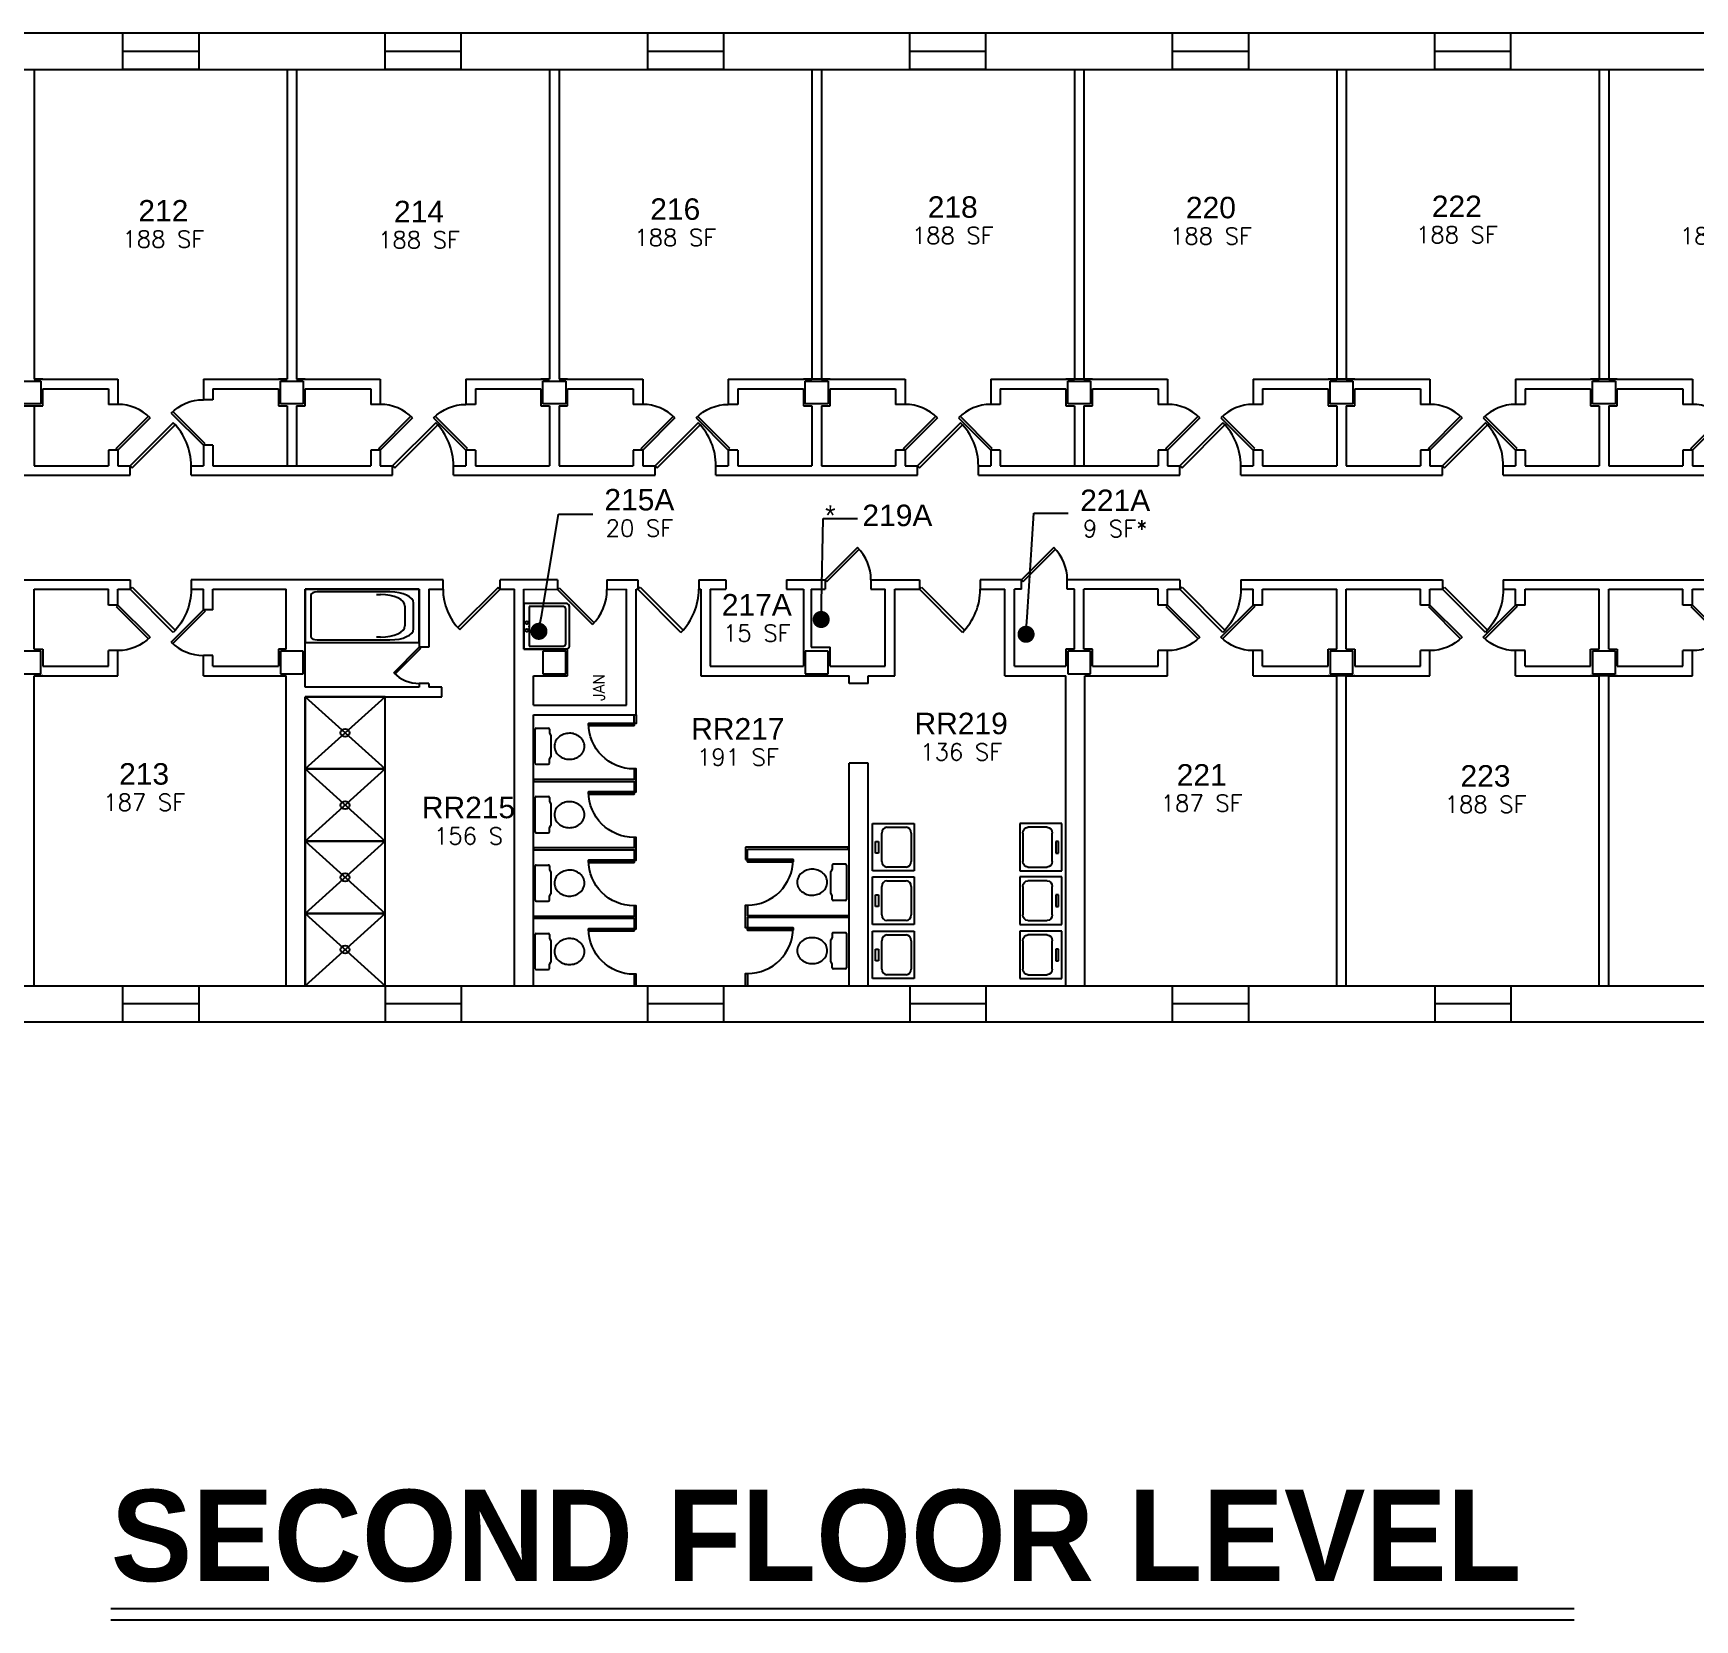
# Model space of a CAD drawing. Header units: inches. Extents: x -424 to 2944, y 0 to 2236.
# Drawn here: x 1578 to 2451, y 1343 to 2178 of the extents above; entities that cross this region are included whole.
import ezdxf
from ezdxf import colors
from ezdxf.entities.mleader import LeaderData, LeaderLine
from ezdxf.enums import TextEntityAlignment as Align
from ezdxf.math import Vec2, Vec3

# ---------------------------------------------------------------- set-up
doc = ezdxf.new("R2010")
doc.units = ezdxf.units.IN
doc.header["$MEASUREMENT"] = 0
doc.header["$PDSIZE"] = 16
doc.layers.get('0').update_dxf_attribs({"linetype": 'CONTINUOUS'})
for name, color, linetype in [('A-ANNO-LEVL', 4, 'CONTINUOUS'), ('A-ANNO-TEXT', 7, 'CONTINUOUS'), ('A-DOOR', 2, 'CONTINUOUS'), ('A-FLOR-TPTN', 3, 'CONTINUOUS'), ('A-GLAZ', 2, 'CONTINUOUS'), ('A-SPAC-ANOT', 4, 'CONTINUOUS'), ('A-SPAC-RMNO', 4, 'CONTINUOUS'), ('A-SPAC-RMTW', 4, 'CONTINUOUS'), ('A-WALL', 7, 'CONTINUOUS'), ('P-FIXT', 3, 'CONTINUOUS'), ('S-COLS', 5, 'CONTINUOUS')]:
    doc.layers.add(name, color=color, linetype=linetype)
doc.styles.add('FAI1', font='arial.ttf')
doc.styles.add('LEVELTXT', font='bold.shx', dxfattribs={"height": 0.25})
doc.styles.add('ROMANS', font='ROMANS.shx')
doc.styles.add('simplex', font='simplex.shx')

# ---------------------------------------------------------------- blocks, each defined once
blk = doc.blocks.new('AB141')
for p, q in [((1, 0.5), (0, 0.5)), ((0, 0.5), (0, -0.5)), ((0.743209, 0.45), (0.104929, 0.45)), ((1, -0.5), (1, 0.5)), ((0.05, 0.395071), (0.05, -0.395071)), ((0.624759, 0.4), (0.660817, 0.4)), ((0.874759, 0.186058), (0.874759, -0.186058)), ((0.95, -0.243209), (0.95, 0.243209)), ((0.660817, -0.4), (0.624759, -0.4)), ((0, -0.5), (1, -0.5)), ((0.104929, -0.45), (0.743209, -0.45))]:
    blk.add_line(p, q)
for centre, radius, start, end in [((0.104929, 0.395071), 0.054929, 90, 180), ((0.743209, 0.243209), 0.206791, 0, 90), ((0.660817, 0.186058), 0.213942, 0, 90), ((0.660817, -0.186058), 0.213942, 270, 0), ((0.743209, -0.243209), 0.206791, 270, 0), ((0.104929, -0.395071), 0.054929, 180, 270)]:
    blk.add_arc(centre, radius, start, end)
blk = doc.blocks.new('AH13A')
for p, q in [((1, 0.496), (0, 0.496)), ((0, 0.496), (0, -0.504)), ((0, -0.504), (1, 0.496)), ((1, -0.504), (0, 0.496)), ((1, -0.504), (1, 0.496)), ((0, -0.504), (1, -0.504))]:
    blk.add_line(p, q)
blk.add_circle((0.5, -0.004), 0.056)
blk = doc.blocks.new('AB13B')
for p, q in [((0.933333, 0.5), (0, 0.5)), ((0, 0.5), (0, -0.5)), ((0.866667, 0.433333), (0.116667, 0.433333)), ((0.116667, 0.433333), (0.116667, -0.433333)), ((0.916667, -0.383333), (0.916667, 0.383333)), ((1, -0.433333), (1, 0.433333)), ((0, -0.5), (0.933333, -0.5)), ((0.116667, -0.433333), (0.866667, -0.433333))]:
    blk.add_line(p, q)
for centre in [(0.066667, 0.083333), (0.283333, 0), (0.066667, -0.083333)]:
    blk.add_circle(centre, 0.033333)
for centre, radius, start, end in [((0.866667, 0.383333), 0.05, 0, 90), ((0.933333, 0.433333), 0.066667, 0, 90), ((0.866667, -0.383333), 0.05, 270, 0), ((0.933333, -0.433333), 0.066667, 270, 0)]:
    blk.add_arc(centre, radius, start, end)
blk.add_point((0.116667, 0))
blk = doc.blocks.new('AD131')
for p, q in [((0.03333, -0.475023), (0.03333, 0.475023)), ((0.05833, 0.500023), (0.298978, 0.500023)), ((0.323978, 0.475023), (0.323978, 0.362171)), ((0.323978, 0.362171), (0.354249, 0.298611)), ((0.354249, 0.298611), (0.354249, -0.298611)), ((0.323978, -0.362171), (0.354249, -0.298611)), ((0.05833, -0.500023), (0.298978, -0.500023)), ((0.323978, -0.475023), (0.323978, -0.362171))]:
    blk.add_line(p, q)
blk.add_lwpolyline([(1.033321, -0.002131, 0.084445), (1.00948, 0.138025, 0.091522), (0.944276, 0.252035, 0.103706), (0.835094, 0.337134, 0.134256), (0.729302, 0.357313, 0.114344), (0.615596, 0.330966, 0.103706), (0.514328, 0.252035, 0.091522), (0.449124, 0.138025, 0.084445), (0.425283, -0.002131, 0.084445), (0.449124, -0.142287, 0.091522), (0.514328, -0.256296, 0.103706), (0.615596, -0.335228, 0.114344), (0.729302, -0.361575, 0.114344), (0.843008, -0.335228, 0.103706), (0.944276, -0.256296, 0.091522), (1.00948, -0.142287, 0.084445)], format="xyb", close=True)
for centre, start, end in [((0.05833, 0.475023), 90, 180), ((0.298978, 0.475023), 0, 90), ((0.05833, -0.475023), 180, 270), ((0.298978, -0.475023), 270, 0)]:
    blk.add_arc(centre, 0.025, start, end)
blk = doc.blocks.new('AE141')
for p, q in [((0.499999, 0), (0.451388, 0)), ((0.451388, 0), (0.451388, -0.999997)), ((0.499999, -0.999997), (0.451388, -0.999997))]:
    blk.add_line(p, q)
blk.add_arc((0.499999, 0), 0.999997, 180, 270)
at = {"linetype": 'Continuous'}
for points in [[(0.451388, 0), (0.451388, -0.999997), (0.451388, -0.999997, 1), (0.451388, 0, 1)], [(0.499999, 0, 1), (0.499999, -0.999997, 1), (0.451388, -0.999997, 1), (0.451388, 0, 1)], [(0.499999, 0), (0.499999, 0, 1), (0.451388, 0, 1), (0.451388, 0)], [(0.499999, 0), (0.499999, -0.999997), (0.451388, -0.998815), (0.451388, 0)], [(0.499999, 0), (0.499999, -0.999997), (0.499999, -0.999997, 1), (0.499999, 0, 1)], [(0.499999, -0.999997), (0.499999, -0.999997, 1), (0.451388, -0.999997, 1), (0.451388, -0.998815)]]:
    blk.add_3dface(points, dxfattribs=at)
blk = doc.blocks.new('AC141')
for p, q in [((0, 0.5), (1, 0.5)), ((0, -0.5), (0, 0.5)), ((0.346581, 0.4183), (0.810283, 0.4183)), ((1, 0.5), (1, -0.5)), ((0.0753, 0.12255), (0.145017, 0.12255)), ((0.0753, -0.12255), (0.0753, 0.12255)), ((0.145017, 0.12255), (0.145017, -0.12255)), ((0.226581, -0.2983), (0.226581, 0.2983)), ((0.930283, 0.2983), (0.930283, -0.2983)), ((0.145017, -0.12255), (0.0753, -0.12255)), ((1, -0.5), (0, -0.5)), ((0.810283, -0.4183), (0.346581, -0.4183))]:
    blk.add_line(p, q)
for centre, start, end in [((0.346581, 0.2983), 90, 180), ((0.810283, 0.2983), 0, 90), ((0.346581, -0.2983), 180, 270), ((0.810283, -0.2983), 270, 0)]:
    blk.add_arc(centre, 0.12, start, end)
blk = doc.blocks.new('VS')
at = {"layer": 'A-ANNO-LEVL', "style": 'LEVELTXT'}
blk.add_attdef('VIEW', (0, 0.0748), '', height=0.25, dxfattribs=at)
blk = doc.blocks.new('AWI002')
blk.add_line((-0.5, -1), (0.5, -1))
blk = doc.blocks.new('ADO001')
for p, q in [((0.207106, 0.707105), (-0.499999, 0)), ((-0.465625, -0.034373), (0.240643, 0.671896)), ((-0.499999, 0), (-0.465625, -0.034373))]:
    blk.add_line(p, q)
blk.add_arc((-0.499999, 0), 0.999997, 0, 45)
blk = doc.blocks.new('ADO101')
for p, q in [((0.465624, -0.034373), (-0.240645, 0.671896)), ((-0.207108, 0.707105), (0.499997, 0)), ((0.499997, 0), (0.465624, -0.034373))]:
    blk.add_line(p, q)
blk.add_arc((0.499997, 0), 0.999997, 135, 180)
blk = doc.blocks.new('FMGRM1')
at = {"style": 'FAI1'}
for tag, p in [('DATA1', (0, -0.284)), ('DATA2', (0, -0.443)), ('DATA3', (0, -0.602)), ('DATA4', (0, -0.762)), ('DATA5', (0, -0.921))]:
    blk.add_attdef(tag, text='', height=0.117, dxfattribs=at).set_placement(p, align=Align.CENTER)
at = {"layer": 'A-SPAC-RMNO', "style": 'FAI1'}
blk.add_attdef('RMNUMB', text='', height=0.16, dxfattribs=at).set_placement((0, 0), align=Align.MIDDLE)
blk = doc.blocks.new('_Dot')
at = {"color": 0, "linetype": 'ByBlock', "lineweight": -2}
blk.add_line((-0.5, 0), (-1, 0), dxfattribs=at)
at = {"color": 0, "linetype": 'ByBlock', "const_width": 0.5}
blk.add_lwpolyline([(-0.25, 0, 1), (0.25, 0, 1)], format="xyb", close=True, dxfattribs=at)
blk = doc.blocks.new('SEECHART')
blk.add_text('*', height=0.15).set_placement((0, 0), align=Align.MIDDLE_CENTER)

msp = doc.modelspace()

# ---------------------------------------------------------------- linework, layer by layer
at = {"layer": 'A-ANNO-LEVL'}
for p, q in [((1618.5, 1349.28), (2388.05, 1349.28)), ((1618.5, 1343.28), (2388.05, 1343.28))]:
    msp.add_line(p, q, dxfattribs=at)
at = {"layer": 'A-FLOR-TPTN'}
for p, q in [((2006.29, 1749.69), (1952.29, 1749.69)), ((1952.29, 1749.69), (1952.29, 1743.19)), ((1953.29, 1743.19), (1953.29, 1748.69)), ((1953.29, 1748.69), (2006.29, 1748.69)), ((2006.29, 1748.69), (2006.29, 1749.69)), ((1952.29, 1743.19), (1953.29, 1743.19))]:
    msp.add_line(p, q, dxfattribs=at)
for points in [[(1894.69, 1819.29), (1894.69, 1814.78), (1893.69, 1814.78), (1893.69, 1819.29)], [(1840.69, 1784.28), (1893.69, 1784.28), (1893.69, 1778.78), (1894.69, 1778.78), (1894.69, 1790.78), (1893.69, 1790.78), (1893.69, 1785.28), (1840.69, 1785.28), (1840.69, 1784.28)], [(1840.69, 1748.28), (1893.69, 1748.28), (1893.69, 1742.78), (1894.69, 1742.78), (1894.69, 1754.78), (1893.69, 1754.78), (1893.69, 1749.28), (1840.69, 1749.28), (1840.69, 1748.28)], [(1840.69, 1712.28), (1893.69, 1712.28), (1893.69, 1706.78), (1894.69, 1706.78), (1894.69, 1718.78), (1893.69, 1718.78), (1893.69, 1713.28), (1840.69, 1713.28), (1840.69, 1712.28)], [(2006.29, 1712.69), (1953.29, 1712.69), (1953.29, 1707.19), (1952.29, 1707.19), (1952.29, 1719.19), (1953.29, 1719.19), (1953.29, 1713.69), (2006.29, 1713.69), (2006.29, 1712.69)], [(1894.69, 1676.78), (1894.69, 1682.78), (1893.69, 1682.78), (1893.69, 1676.78)], [(1952.29, 1677.19), (1952.29, 1683.19), (1953.29, 1683.19), (1953.29, 1677.19)]]:
    msp.add_lwpolyline(points, dxfattribs=at)
at = {"layer": 'A-GLAZ'}
for p, q in [((1664.69, 2177.79), (1624.69, 2177.79)), ((1802.69, 2177.79), (1762.69, 2177.79)), ((1940.69, 2177.79), (1900.69, 2177.79)), ((2078.69, 2177.79), (2038.69, 2177.79)), ((2216.69, 2177.79), (2176.69, 2177.79)), ((2354.69, 2177.79), (2314.69, 2177.79)), ((1664.69, 2158.79), (1624.69, 2158.79)), ((1802.69, 2158.79), (1762.69, 2158.79)), ((1940.69, 2158.79), (1900.69, 2158.79)), ((2078.69, 2158.79), (2038.69, 2158.79)), ((2216.69, 2158.79), (2176.69, 2158.79)), ((2354.69, 2158.79), (2314.69, 2158.79)), ((1624.69, 1676.79), (1664.69, 1676.79)), ((1762.69, 1676.79), (1802.69, 1676.79)), ((1900.69, 1676.79), (1940.69, 1676.79)), ((2038.69, 1676.79), (2078.69, 1676.79)), ((2176.69, 1676.79), (2216.69, 1676.79)), ((2314.69, 1676.79), (2354.69, 1676.79)), ((1624.69, 1657.79), (1664.69, 1657.79)), ((1762.69, 1657.79), (1802.69, 1657.79)), ((1900.69, 1657.79), (1940.69, 1657.79)), ((2038.69, 1657.79), (2078.69, 1657.79)), ((2176.69, 1657.79), (2216.69, 1657.79)), ((2314.69, 1657.79), (2354.69, 1657.79))]:
    msp.add_line(p, q, dxfattribs=at)
at = {"layer": 'A-WALL'}
for p, q in [((2835.69, 2177.79), (898.69, 2177.79)), ((1624.69, 2177.79), (1624.69, 2158.79)), ((1664.69, 2177.79), (1664.69, 2158.79)), ((1762.69, 2158.79), (1762.69, 2177.79)), ((1802.69, 2158.79), (1802.69, 2177.79)), ((1900.69, 2177.79), (1900.69, 2158.79)), ((1940.69, 2177.79), (1940.69, 2158.79)), ((2038.69, 2158.79), (2038.69, 2177.79)), ((2078.69, 2158.79), (2078.69, 2177.79)), ((2176.69, 2177.79), (2176.69, 2158.79)), ((2216.69, 2177.79), (2216.69, 2158.79)), ((2314.69, 2158.79), (2314.69, 2177.79)), ((2354.69, 2158.79), (2354.69, 2177.79)), ((915.69, 2158.79), (2816.51, 2158.79)), ((1578.19, 2158.79), (1578.19, 1995.79)), ((1711.19, 2158.79), (1711.19, 1995.79)), ((1716.19, 2158.79), (1716.19, 1995.79)), ((1849.19, 2158.79), (1849.19, 1995.79)), ((1854.19, 2158.79), (1854.19, 1995.79)), ((1987.19, 2158.79), (1987.19, 1995.79)), ((1992.19, 2158.79), (1992.19, 1995.79)), ((2125.19, 2158.79), (2125.19, 1995.79)), ((2130.19, 2158.79), (2130.19, 1995.79)), ((2263.19, 2158.79), (2263.19, 1995.79)), ((2268.19, 2158.79), (2268.19, 1995.79)), ((2401.19, 2158.79), (2401.19, 1995.79)), ((2406.19, 2158.79), (2406.19, 1995.79)), ((1582.69, 1995.79), (1578.19, 1995.79)), ((1578.19, 1995.79), (1622.19, 1995.79)), ((1622.19, 1995.79), (1622.19, 1982.54)), ((1667.19, 1995.79), (1711.19, 1995.79)), ((1667.19, 1995.79), (1667.19, 1985.04)), ((1711.19, 1995.79), (1706.69, 1995.79)), ((1720.69, 1995.79), (1716.19, 1995.79)), ((1716.19, 1995.79), (1760.19, 1995.79)), ((1760.19, 1995.79), (1760.19, 1982.54)), ((1805.19, 1995.79), (1849.19, 1995.79)), ((1805.19, 1995.79), (1805.19, 1982.54)), ((1849.19, 1995.79), (1844.69, 1995.79)), ((1858.69, 1995.79), (1854.19, 1995.79)), ((1854.19, 1995.79), (1898.19, 1995.79)), ((1898.19, 1995.79), (1898.19, 1982.54)), ((1943.19, 1995.79), (1987.19, 1995.79)), ((1943.19, 1995.79), (1943.19, 1982.54)), ((1996.69, 1995.79), (1982.69, 1995.79)), ((1992.19, 1995.79), (2036.19, 1995.79)), ((2036.19, 1995.79), (2036.19, 1982.54)), ((2081.19, 1995.79), (2125.19, 1995.79)), ((2081.19, 1995.79), (2081.19, 1982.54)), ((2134.69, 1995.79), (2120.69, 1995.79)), ((2130.19, 1995.79), (2174.19, 1995.79)), ((2174.19, 1995.79), (2174.19, 1982.54)), ((2219.19, 1995.79), (2263.19, 1995.79)), ((2219.19, 1995.79), (2219.19, 1982.54)), ((2272.69, 1995.79), (2258.69, 1995.79)), ((2268.19, 1995.79), (2312.19, 1995.79)), ((2312.19, 1995.79), (2312.19, 1982.54)), ((2357.19, 1995.79), (2401.19, 1995.79)), ((2357.19, 1995.79), (2357.19, 1982.54)), ((2410.69, 1995.79), (2396.69, 1995.79)), ((2406.19, 1995.79), (2450.19, 1995.79)), ((2450.19, 1995.79), (2450.19, 1982.54)), ((1582.69, 1981.79), (1582.69, 1990.79)), ((1582.69, 1990.79), (1617.19, 1990.79)), ((1617.19, 1990.79), (1617.19, 1982.54)), ((1672.19, 1985.04), (1667.19, 1985.04)), ((1672.19, 1990.79), (1706.69, 1990.79)), ((1672.19, 1990.79), (1672.19, 1985.04)), ((1706.69, 1990.79), (1706.69, 1981.79)), ((1720.69, 1981.79), (1720.69, 1990.79)), ((1720.69, 1990.79), (1755.19, 1990.79)), ((1755.19, 1990.79), (1755.19, 1982.54)), ((1810.19, 1990.79), (1844.69, 1990.79)), ((1810.19, 1990.79), (1810.19, 1982.54)), ((1844.69, 1990.79), (1844.69, 1981.79)), ((1858.69, 1981.79), (1858.69, 1990.79)), ((1858.69, 1990.79), (1893.19, 1990.79)), ((1893.19, 1990.79), (1893.19, 1982.54)), ((1948.19, 1990.79), (1982.69, 1990.79)), ((1948.19, 1990.79), (1948.19, 1982.54)), ((1982.69, 1990.79), (1982.69, 1981.79)), ((1996.69, 1981.79), (1996.69, 1990.79)), ((1996.69, 1990.79), (2031.19, 1990.79)), ((2031.19, 1990.79), (2031.19, 1982.54)), ((2086.19, 1990.79), (2120.69, 1990.79)), ((2086.19, 1990.79), (2086.19, 1982.54)), ((2120.69, 1990.79), (2120.69, 1981.79)), ((2134.69, 1981.79), (2134.69, 1990.79)), ((2134.69, 1990.79), (2169.19, 1990.79)), ((2169.19, 1990.79), (2169.19, 1982.54)), ((2224.19, 1990.79), (2258.69, 1990.79)), ((2224.19, 1990.79), (2224.19, 1982.54)), ((2258.69, 1990.79), (2258.69, 1981.79)), ((2272.69, 1981.79), (2272.69, 1990.79)), ((2272.69, 1990.79), (2307.19, 1990.79)), ((2307.19, 1990.79), (2307.19, 1982.54)), ((2362.19, 1990.79), (2396.69, 1990.79)), ((2362.19, 1990.79), (2362.19, 1982.54)), ((2396.69, 1990.79), (2396.69, 1981.79)), ((2410.69, 1981.79), (2410.69, 1990.79)), ((2410.69, 1990.79), (2445.19, 1990.79)), ((2445.19, 1990.79), (2445.19, 1982.54)), ((1568.69, 1981.79), (1582.69, 1981.79)), ((1578.19, 1981.79), (1578.19, 1950.29)), ((1622.19, 1982.54), (1617.19, 1982.54)), ((1706.69, 1981.79), (1711.19, 1981.79)), ((1711.19, 1981.79), (1711.19, 1950.29)), ((1716.19, 1981.79), (1716.19, 1950.29)), ((1716.19, 1981.79), (1720.69, 1981.79)), ((1760.19, 1982.54), (1755.19, 1982.54)), ((1810.19, 1982.54), (1805.19, 1982.54)), ((1844.69, 1981.79), (1849.19, 1981.79)), ((1849.19, 1981.79), (1849.19, 1950.29)), ((1854.19, 1981.79), (1854.19, 1950.29)), ((1854.19, 1981.79), (1858.69, 1981.79)), ((1898.19, 1982.54), (1893.19, 1982.54)), ((1948.19, 1982.54), (1943.19, 1982.54)), ((1982.69, 1981.79), (1987.19, 1981.79)), ((1987.19, 1981.79), (1987.19, 1950.29)), ((1992.19, 1981.79), (1992.19, 1950.29)), ((1992.19, 1981.79), (1996.69, 1981.79)), ((2036.19, 1982.54), (2031.19, 1982.54)), ((2086.19, 1982.54), (2081.19, 1982.54)), ((2120.69, 1981.79), (2125.19, 1981.79)), ((2125.19, 1981.79), (2125.19, 1950.29)), ((2130.19, 1981.79), (2130.19, 1950.29)), ((2130.19, 1981.79), (2134.69, 1981.79)), ((2174.19, 1982.54), (2169.19, 1982.54)), ((2224.19, 1982.54), (2219.19, 1982.54)), ((2258.69, 1981.79), (2263.19, 1981.79)), ((2263.19, 1981.79), (2263.19, 1950.29)), ((2268.19, 1981.79), (2268.19, 1950.29)), ((2268.19, 1981.79), (2272.69, 1981.79)), ((2312.19, 1982.54), (2307.19, 1982.54)), ((2362.19, 1982.54), (2357.19, 1982.54)), ((2396.69, 1981.79), (2401.19, 1981.79)), ((2401.19, 1981.79), (2401.19, 1950.29)), ((2406.19, 1981.79), (2406.19, 1950.29)), ((2406.19, 1981.79), (2410.69, 1981.79)), ((2450.19, 1982.54), (2445.19, 1982.54)), ((1617.19, 1958.54), (1617.19, 1950.29)), ((1622.19, 1958.54), (1617.19, 1958.54)), ((1622.19, 1958.54), (1622.19, 1950.29)), ((1667.19, 1961.04), (1667.19, 1950.29)), ((1672.19, 1961.04), (1667.19, 1961.04)), ((1672.19, 1961.04), (1672.19, 1950.29)), ((1755.19, 1958.54), (1755.19, 1950.29)), ((1760.19, 1958.54), (1755.19, 1958.54)), ((1760.19, 1958.54), (1760.19, 1950.29)), ((1805.19, 1958.54), (1805.19, 1950.29)), ((1810.19, 1958.54), (1805.19, 1958.54)), ((1810.19, 1958.54), (1810.19, 1950.29)), ((1893.19, 1958.54), (1893.19, 1950.29)), ((1898.19, 1958.54), (1893.19, 1958.54)), ((1898.19, 1958.54), (1898.19, 1950.29)), ((1943.19, 1958.54), (1943.19, 1950.29)), ((1948.19, 1958.54), (1943.19, 1958.54)), ((1948.19, 1958.54), (1948.19, 1950.29)), ((2031.19, 1958.54), (2031.19, 1950.29)), ((2036.19, 1958.54), (2031.19, 1958.54)), ((2036.19, 1958.54), (2036.19, 1950.29)), ((2081.19, 1958.54), (2081.19, 1950.29)), ((2086.19, 1958.54), (2081.19, 1958.54)), ((2086.19, 1958.54), (2086.19, 1950.29)), ((2169.19, 1958.54), (2169.19, 1950.29)), ((2174.19, 1958.54), (2169.19, 1958.54)), ((2174.19, 1958.54), (2174.19, 1950.29)), ((2219.19, 1958.54), (2219.19, 1950.29)), ((2224.19, 1958.54), (2219.19, 1958.54)), ((2224.19, 1958.54), (2224.19, 1950.29)), ((2307.19, 1958.54), (2307.19, 1950.29)), ((2312.19, 1958.54), (2307.19, 1958.54)), ((2312.19, 1958.54), (2312.19, 1950.29)), ((2357.19, 1958.54), (2357.19, 1950.29)), ((2362.19, 1958.54), (2357.19, 1958.54)), ((2362.19, 1958.54), (2362.19, 1950.29)), ((2445.19, 1958.54), (2445.19, 1950.29)), ((2450.19, 1958.54), (2445.19, 1958.54)), ((2450.19, 1958.54), (2450.19, 1950.29)), ((1578.19, 1950.29), (1617.19, 1950.29)), ((1622.19, 1950.29), (1628.69, 1950.29)), ((1628.69, 1945.29), (1628.69, 1950.29)), ((1660.69, 1950.29), (1667.19, 1950.29)), ((1660.69, 1945.29), (1660.69, 1950.29)), ((1672.19, 1950.29), (1755.19, 1950.29)), ((1760.19, 1950.29), (1766.69, 1950.29)), ((1766.69, 1945.29), (1766.69, 1950.29)), ((1798.69, 1950.29), (1805.19, 1950.29)), ((1798.69, 1945.29), (1798.69, 1950.29)), ((1810.19, 1950.29), (1849.19, 1950.29)), ((1854.19, 1950.29), (1893.19, 1950.29)), ((1898.19, 1950.29), (1904.69, 1950.29)), ((1904.69, 1945.29), (1904.69, 1950.29)), ((1936.69, 1950.29), (1943.19, 1950.29)), ((1936.69, 1945.29), (1936.69, 1950.29)), ((1948.19, 1950.29), (1987.19, 1950.29)), ((1992.19, 1950.29), (2031.19, 1950.29)), ((2036.19, 1950.29), (2042.69, 1950.29)), ((2042.69, 1945.29), (2042.69, 1950.29)), ((2074.69, 1950.29), (2081.19, 1950.29)), ((2074.69, 1945.29), (2074.69, 1950.29)), ((2086.19, 1950.29), (2169.19, 1950.29)), ((2174.19, 1950.29), (2180.69, 1950.29)), ((2180.69, 1945.29), (2180.69, 1950.29)), ((2212.69, 1950.29), (2219.19, 1950.29)), ((2212.69, 1945.29), (2212.69, 1950.29)), ((2224.19, 1950.29), (2263.19, 1950.29)), ((2268.19, 1950.29), (2307.19, 1950.29)), ((2312.19, 1950.29), (2318.69, 1950.29)), ((2318.69, 1945.29), (2318.69, 1950.29)), ((2350.69, 1950.29), (2357.19, 1950.29)), ((2350.69, 1945.29), (2350.69, 1950.29)), ((2362.19, 1950.29), (2401.19, 1950.29)), ((2406.19, 1950.29), (2445.19, 1950.29)), ((2450.19, 1950.29), (2456.69, 1950.29)), ((1522.69, 1945.29), (1628.69, 1945.29)), ((1660.69, 1945.29), (1766.69, 1945.29)), ((1798.69, 1945.29), (1904.69, 1945.29)), ((1936.69, 1945.29), (2042.69, 1945.29)), ((2074.69, 1945.29), (2180.69, 1945.29)), ((2212.69, 1945.29), (2318.69, 1945.29)), ((2350.69, 1945.29), (2456.69, 1945.29)), ((1522.69, 1890.29), (1628.69, 1890.29)), ((1628.69, 1890.29), (1628.69, 1885.29)), ((1660.69, 1890.29), (1660.69, 1885.29)), ((1793.19, 1890.29), (1660.69, 1890.29)), ((1793.19, 1885.29), (1793.19, 1890.29)), ((1853.4, 1890.21), (1823.19, 1890.29)), ((1823.19, 1885.29), (1823.19, 1890.29)), ((1853.4, 1890.21), (1853.4, 1885.21)), ((1879.4, 1890.21), (1895.69, 1890.29)), ((1879.4, 1890.21), (1879.4, 1885.21)), ((1895.69, 1890.29), (1895.69, 1885.29)), ((1927.69, 1890.29), (1941.84, 1890.29)), ((1927.69, 1890.29), (1927.69, 1885.29)), ((1941.84, 1890.29), (1941.84, 1885.29)), ((1973.84, 1890.29), (1994.19, 1890.29)), ((1973.84, 1890.29), (1973.84, 1885.29)), ((1994.19, 1890.29), (1994.19, 1885.29)), ((2018.19, 1890.29), (2018.19, 1885.29)), ((2018.19, 1890.29), (2043.69, 1890.29)), ((2043.69, 1890.29), (2043.69, 1885.29)), ((2075.69, 1890.29), (2075.69, 1885.29)), ((2097.44, 1890.29), (2075.69, 1890.29)), ((2097.44, 1885.29), (2097.44, 1890.29)), ((2180.69, 1890.29), (2121.44, 1890.29)), ((2121.44, 1885.29), (2121.44, 1890.29)), ((2180.69, 1890.29), (2180.69, 1885.29)), ((2212.69, 1890.29), (2212.69, 1885.29)), ((2212.69, 1890.29), (2318.69, 1890.29)), ((2318.69, 1890.29), (2318.69, 1885.29)), ((2350.69, 1890.29), (2350.69, 1885.29)), ((2350.69, 1890.29), (2456.69, 1890.29)), ((1578.19, 1885.29), (1617.19, 1885.29)), ((1578.19, 1853.79), (1578.19, 1885.29)), ((1617.19, 1877.04), (1617.19, 1885.29)), ((1622.19, 1877.04), (1622.19, 1885.29)), ((1622.19, 1885.29), (1628.69, 1885.29)), ((1660.69, 1885.29), (1667.19, 1885.29)), ((1667.19, 1874.54), (1667.19, 1885.29)), ((1672.19, 1874.54), (1672.19, 1885.29)), ((1672.19, 1885.29), (1710.69, 1885.29)), ((1710.69, 1853.79), (1710.69, 1885.29)), ((1720.69, 1885.29), (1780.69, 1885.29)), ((1720.69, 1833.79), (1720.69, 1885.29)), ((1780.69, 1885.29), (1780.69, 1854.79)), ((1785.69, 1885.29), (1785.69, 1854.79)), ((1785.69, 1885.29), (1793.19, 1885.29)), ((1823.19, 1885.29), (1830.69, 1885.29)), ((1830.69, 1676.79), (1830.69, 1885.29)), ((1835.69, 1853.79), (1835.69, 1885.29)), ((1835.69, 1885.29), (1853.4, 1885.21)), ((1879.4, 1885.21), (1889.69, 1885.29)), ((1889.69, 1824.29), (1889.69, 1885.29)), ((1894.69, 1819.29), (1894.69, 1885.29)), ((1894.69, 1885.29), (1895.69, 1885.29)), ((1927.69, 1885.29), (1928.69, 1885.29)), ((1928.69, 1885.29), (1928.69, 1839.79)), ((1933.69, 1885.29), (1933.69, 1844.79)), ((1933.69, 1885.29), (1941.84, 1885.29)), ((1973.84, 1885.29), (1982.69, 1885.29)), ((1982.69, 1885.29), (1982.69, 1844.79)), ((1986.69, 1885.29), (1986.69, 1854.79)), ((1986.69, 1885.29), (1994.19, 1885.29)), ((2018.19, 1885.29), (2025.69, 1885.29)), ((2025.69, 1844.79), (2025.69, 1885.29)), ((2030.69, 1839.79), (2030.69, 1885.29)), ((2030.69, 1885.29), (2043.69, 1885.29)), ((2075.69, 1885.29), (2088.69, 1885.29)), ((2088.69, 1839.79), (2088.69, 1885.29)), ((2093.69, 1844.79), (2093.69, 1885.29)), ((2097.44, 1885.29), (2093.69, 1885.29)), ((2125.19, 1885.29), (2121.44, 1885.29)), ((2125.19, 1853.79), (2125.19, 1885.29)), ((2130.19, 1853.79), (2130.19, 1885.29)), ((2169.19, 1885.29), (2130.19, 1885.29)), ((2169.19, 1877.04), (2169.19, 1885.29)), ((2174.19, 1877.04), (2174.19, 1885.29)), ((2174.19, 1885.29), (2180.69, 1885.29)), ((2212.69, 1885.29), (2219.19, 1885.29)), ((2219.19, 1877.04), (2219.19, 1885.29)), ((2224.19, 1877.04), (2224.19, 1885.29)), ((2224.19, 1885.29), (2263.19, 1885.29)), ((2263.19, 1853.79), (2263.19, 1885.29)), ((2268.19, 1885.29), (2307.19, 1885.29)), ((2268.19, 1853.79), (2268.19, 1885.29)), ((2307.19, 1877.04), (2307.19, 1885.29)), ((2312.19, 1877.04), (2312.19, 1885.29)), ((2312.19, 1885.29), (2318.69, 1885.29)), ((2350.69, 1885.29), (2357.19, 1885.29)), ((2357.19, 1877.04), (2357.19, 1885.29)), ((2362.19, 1877.04), (2362.19, 1885.29)), ((2362.19, 1885.29), (2401.19, 1885.29)), ((2401.19, 1853.79), (2401.19, 1885.29)), ((2406.19, 1885.29), (2445.19, 1885.29)), ((2406.19, 1853.79), (2406.19, 1885.29)), ((2445.19, 1877.04), (2445.19, 1885.29)), ((2450.19, 1877.04), (2450.19, 1885.29)), ((2450.19, 1885.29), (2456.69, 1885.29)), ((1622.19, 1877.04), (1617.19, 1877.04)), ((1672.19, 1874.54), (1667.19, 1874.54)), ((2174.19, 1877.04), (2169.19, 1877.04)), ((2224.19, 1877.04), (2219.19, 1877.04)), ((2312.19, 1877.04), (2307.19, 1877.04)), ((2362.19, 1877.04), (2357.19, 1877.04)), ((2450.19, 1877.04), (2445.19, 1877.04)), ((1578.19, 1853.79), (1582.69, 1853.79)), ((1582.69, 1853.79), (1582.69, 1844.79)), ((1622.19, 1853.04), (1617.19, 1853.04)), ((1617.19, 1844.79), (1617.19, 1853.04)), ((1622.19, 1839.79), (1622.19, 1853.04)), ((1706.69, 1853.79), (1706.69, 1844.79)), ((1710.69, 1853.79), (1706.69, 1853.79)), ((1785.69, 1854.79), (1780.69, 1854.79)), ((1858.69, 1853.79), (1835.69, 1853.79)), ((1858.69, 1839.79), (1858.69, 1853.79)), ((1986.69, 1854.79), (1996.69, 1854.79)), ((1996.69, 1844.79), (1996.69, 1854.79)), ((2120.69, 1853.79), (2120.69, 1844.79)), ((2125.19, 1853.79), (2120.69, 1853.79)), ((2134.69, 1853.79), (2130.19, 1853.79)), ((2134.69, 1844.79), (2134.69, 1853.79)), ((2174.19, 1853.04), (2169.19, 1853.04)), ((2169.19, 1844.79), (2169.19, 1853.04)), ((2174.19, 1839.79), (2174.19, 1853.04)), ((2224.19, 1853.04), (2219.19, 1853.04)), ((2219.19, 1839.79), (2219.19, 1853.04)), ((2224.19, 1844.79), (2224.19, 1853.04)), ((2258.69, 1853.79), (2263.19, 1853.79)), ((2258.69, 1844.79), (2258.69, 1853.79)), ((2268.19, 1853.79), (2272.69, 1853.79)), ((2272.69, 1853.79), (2272.69, 1844.79)), ((2312.19, 1853.04), (2307.19, 1853.04)), ((2307.19, 1844.79), (2307.19, 1853.04)), ((2312.19, 1839.79), (2312.19, 1853.04)), ((2362.19, 1853.04), (2357.19, 1853.04)), ((2357.19, 1839.79), (2357.19, 1853.04)), ((2362.19, 1844.79), (2362.19, 1853.04)), ((2396.69, 1853.79), (2401.19, 1853.79)), ((2396.69, 1844.79), (2396.69, 1853.79)), ((2406.19, 1853.79), (2410.69, 1853.79)), ((2410.69, 1853.79), (2410.69, 1844.79)), ((2450.19, 1853.04), (2445.19, 1853.04)), ((2445.19, 1844.79), (2445.19, 1853.04)), ((2450.19, 1839.79), (2450.19, 1853.04)), ((1582.69, 1844.79), (1617.19, 1844.79)), ((1672.19, 1850.54), (1667.19, 1850.54)), ((1667.19, 1839.79), (1667.19, 1850.54)), ((1672.19, 1844.79), (1672.19, 1850.54)), ((1672.19, 1844.79), (1706.69, 1844.79)), ((1933.69, 1844.79), (1982.69, 1844.79)), ((1996.69, 1844.79), (2025.69, 1844.79)), ((2093.69, 1844.79), (2120.69, 1844.79)), ((2134.69, 1844.79), (2169.19, 1844.79)), ((2224.19, 1844.79), (2258.69, 1844.79)), ((2272.69, 1844.79), (2307.19, 1844.79)), ((2362.19, 1844.79), (2396.69, 1844.79)), ((2410.69, 1844.79), (2445.19, 1844.79)), ((1578.19, 1839.79), (1622.19, 1839.79)), ((1582.69, 1839.79), (1578.19, 1839.79)), ((1578.19, 1676.79), (1578.19, 1839.79)), ((1667.19, 1839.79), (1710.69, 1839.79)), ((1706.69, 1839.79), (1710.69, 1839.79)), ((1710.69, 1676.79), (1710.69, 1839.79)), ((1780.69, 1835.79), (1780.69, 1833.79)), ((1785.69, 1835.79), (1780.69, 1835.79)), ((1785.69, 1835.79), (1785.69, 1833.79)), ((1840.69, 1839.79), (1858.69, 1839.79)), ((1840.69, 1824.29), (1840.69, 1839.79)), ((1928.69, 1839.79), (2006.69, 1839.79)), ((2006.69, 1835.79), (2006.69, 1839.79)), ((2016.69, 1835.79), (2006.69, 1835.79)), ((2016.69, 1839.79), (2030.69, 1839.79)), ((2016.69, 1835.79), (2016.69, 1839.79)), ((2088.69, 1839.79), (2120.69, 1839.79)), ((2120.69, 1676.79), (2120.69, 1839.79)), ((2130.69, 1839.79), (2134.69, 1839.79)), ((2130.69, 1676.79), (2130.69, 1839.79)), ((2130.69, 1839.79), (2174.19, 1839.79)), ((2219.19, 1839.79), (2263.19, 1839.79)), ((2272.69, 1839.79), (2258.69, 1839.79)), ((2263.19, 1676.79), (2263.19, 1839.79)), ((2268.19, 1839.79), (2312.19, 1839.79)), ((2268.19, 1676.79), (2268.19, 1839.79)), ((2357.19, 1839.79), (2401.19, 1839.79)), ((2410.69, 1839.79), (2396.69, 1839.79)), ((2401.19, 1676.79), (2401.19, 1839.79)), ((2406.19, 1839.79), (2450.19, 1839.79)), ((2406.19, 1676.79), (2406.19, 1839.79)), ((1780.69, 1833.79), (1720.69, 1833.79)), ((1720.69, 1676.79), (1720.69, 1828.79)), ((1720.69, 1828.79), (1792.55, 1828.79)), ((1792.55, 1833.79), (1785.69, 1833.79)), ((1792.55, 1828.79), (1792.55, 1833.79)), ((1840.69, 1824.29), (1889.69, 1824.29)), ((1840.69, 1676.79), (1840.69, 1819.29)), ((1840.69, 1819.29), (1894.69, 1819.29)), ((2006.69, 1676.79), (2006.69, 1793.79)), ((2016.69, 1793.79), (2006.69, 1793.79)), ((2016.69, 1676.79), (2016.69, 1793.79)), ((1025.69, 1676.79), (2816.69, 1676.79)), ((1624.69, 1676.79), (1624.69, 1657.79)), ((1664.69, 1676.79), (1664.69, 1657.79)), ((1762.69, 1676.79), (1762.69, 1657.79)), ((1802.69, 1676.79), (1802.69, 1657.79)), ((1900.69, 1676.79), (1900.69, 1657.79)), ((1940.69, 1676.79), (1940.69, 1657.79)), ((2038.69, 1676.79), (2038.69, 1657.79)), ((2078.69, 1676.79), (2078.69, 1657.79)), ((2176.69, 1676.79), (2176.69, 1657.79)), ((2216.69, 1676.79), (2216.69, 1657.79)), ((2314.69, 1676.79), (2314.69, 1657.79)), ((2354.69, 1676.79), (2354.69, 1657.79)), ((1006.69, 1657.79), (2835.69, 1657.79))]:
    msp.add_line(p, q, dxfattribs=at)
at = {"layer": 'S-COLS'}
for p, q in [((1569.69, 1994.79), (1581.69, 1994.79)), ((1581.69, 1994.79), (1581.69, 1982.79)), ((1707.69, 1982.79), (1707.69, 1994.79)), ((1707.69, 1994.79), (1719.69, 1994.79)), ((1719.69, 1994.79), (1719.69, 1982.79)), ((1845.69, 1982.79), (1845.69, 1994.79)), ((1845.69, 1994.79), (1857.69, 1994.79)), ((1857.69, 1994.79), (1857.69, 1982.79)), ((1983.69, 1982.79), (1983.69, 1994.79)), ((1983.69, 1994.79), (1995.69, 1994.79)), ((1995.69, 1994.79), (1995.69, 1982.79)), ((2121.69, 1982.79), (2121.69, 1994.79)), ((2121.69, 1994.79), (2133.69, 1994.79)), ((2133.69, 1994.79), (2133.69, 1982.79)), ((2259.69, 1982.79), (2259.69, 1994.79)), ((2259.69, 1994.79), (2271.69, 1994.79)), ((2271.69, 1994.79), (2271.69, 1982.79)), ((2397.69, 1982.79), (2397.69, 1994.79)), ((2397.69, 1994.79), (2409.69, 1994.79)), ((2409.69, 1994.79), (2409.69, 1982.79)), ((1581.69, 1982.79), (1569.69, 1982.79)), ((1719.69, 1982.79), (1707.69, 1982.79)), ((1857.69, 1982.79), (1845.69, 1982.79)), ((1995.69, 1982.79), (1983.69, 1982.79)), ((2133.69, 1982.79), (2121.69, 1982.79)), ((2271.69, 1982.79), (2259.69, 1982.79)), ((2409.69, 1982.79), (2397.69, 1982.79)), ((1581.69, 1852.79), (1569.69, 1852.79)), ((1581.69, 1840.79), (1581.69, 1852.79)), ((1707.69, 1852.79), (1707.69, 1840.79)), ((1719.69, 1852.79), (1707.69, 1852.79)), ((1719.69, 1840.79), (1719.69, 1852.79)), ((1845.69, 1852.79), (1845.69, 1840.79)), ((1857.69, 1852.79), (1845.69, 1852.79)), ((1857.69, 1840.79), (1857.69, 1852.79)), ((1983.69, 1852.79), (1983.69, 1840.79)), ((1995.69, 1852.79), (1983.69, 1852.79)), ((1995.69, 1840.79), (1995.69, 1852.79)), ((2121.69, 1852.79), (2121.69, 1840.79)), ((2133.69, 1852.79), (2121.69, 1852.79)), ((2133.69, 1840.79), (2133.69, 1852.79)), ((2259.69, 1852.79), (2259.69, 1840.79)), ((2271.69, 1852.79), (2259.69, 1852.79)), ((2271.69, 1840.79), (2271.69, 1852.79)), ((2397.69, 1852.79), (2397.69, 1840.79)), ((2409.69, 1852.79), (2397.69, 1852.79)), ((2409.69, 1840.79), (2409.69, 1852.79)), ((1569.69, 1840.79), (1581.69, 1840.79)), ((1707.69, 1840.79), (1719.69, 1840.79)), ((1845.69, 1840.79), (1857.69, 1840.79)), ((1983.69, 1840.79), (1995.69, 1840.79)), ((2121.69, 1840.79), (2133.69, 1840.79)), ((2259.69, 1840.79), (2271.69, 1840.79)), ((2397.69, 1840.79), (2409.69, 1840.79))]:
    msp.add_line(p, q, dxfattribs=at)

# ---------------------------------------------------------------- block references
at = {"layer": 'A-ANNO-LEVL'}
ref = msp.add_blockref('VS', (1618.5, 1349.28), dxfattribs=dict(at, xscale=192, yscale=192, zscale=192))
ref.add_attrib('VIEW', 'SECOND FLOOR LEVEL', (1618.5, 1363.64), dxfattribs={"height": 48, "style": 'LEVELTXT'})
at = {"layer": 'A-DOOR', "zscale": 80}
for name, p, xscale, yscale, rotation in [('ADO101', (1667.19, 1973.04), -24, 24, 89.99999999999999), ('ADO101', (1622.19, 1970.54), 24, 24, 270), ('ADO101', (1760.19, 1970.54), 24, 24, 270), ('ADO101', (1805.19, 1970.54), -24, 24, 89.99999999999999), ('ADO101', (1898.19, 1970.54), 24, 24, 270), ('ADO101', (1943.19, 1970.54), -24, 24, 89.99999999999999), ('ADO101', (2036.19, 1970.54), 24, 24, 270), ('ADO001', (2081.19, 1970.54), 24, 24, 89.99999999999999), ('ADO101', (2174.19, 1970.54), 24, 24, 270), ('ADO001', (2219.19, 1970.54), 24, 24, 89.99999999999999), ('ADO101', (2312.19, 1970.54), 24, 24, 270), ('ADO001', (2357.19, 1970.54), 24, 24, 89.99999999999999), ('ADO101', (2450.19, 1970.54), 24, 24, 270), ('ADO001', (1644.69, 1885.29), -32, 32, 180), ('ADO001', (1808.19, 1885.29), 30, 30, 180), ('ADO101', (1866.4, 1885.21), 26, 26, 180), ('ADO101', (1911.69, 1885.29), 32, 32, 180), ('ADO101', (2059.69, 1885.29), 32, 32, 180), ('ADO001', (2196.69, 1885.29), -32, 32, 180), ('ADO001', (2334.69, 1885.29), -32, 32, 180), ('ADO101', (1622.19, 1865.04), -24, 24, 270), ('ADO101', (1667.19, 1862.54), 24, 24, 89.99999999999999), ('ADO101', (2174.19, 1865.04), -24, 24, 270), ('ADO001', (2219.19, 1865.04), -24, 24, 89.99999999999999), ('ADO101', (2312.19, 1865.04), -24, 24, 270), ('ADO001', (2357.19, 1865.04), -24, 24, 89.99999999999999), ('ADO101', (2450.19, 1865.04), -24, 24, 270), ('ADO101', (1780.69, 1845.29), 19, 19, 89.99999999999999)]:
    msp.add_blockref(name, p, dxfattribs=dict(at, xscale=xscale, yscale=yscale, rotation=rotation))
for p, xscale, yscale in [((1644.69, 1950.29), 32, 32), ((1782.69, 1950.29), 32, 32), ((1920.69, 1950.29), 32, 32), ((2058.69, 1950.29), 32, 32), ((2196.69, 1950.29), 32, 32), ((2334.69, 1950.29), 32, 32), ((2006.19, 1890.29), 24, 24), ((2109.44, 1890.29), 24, 24)]:
    msp.add_blockref('ADO001', p, dxfattribs=dict(at, xscale=xscale, yscale=yscale))
at = {"layer": 'A-FLOR-TPTN', "yscale": 24, "zscale": 60}
for p, xscale, rotation in [((1893.69, 1802.78), -24, 270.000843), ((1893.69, 1766.78), -24, 270.000843), ((1893.69, 1730.78), -24, 270.000843), ((1953.29, 1731.19), 24, 89.999998), ((1893.69, 1694.78), -24, 270.000843), ((1953.29, 1695.19), 24, 89.999998)]:
    msp.add_blockref('AE141', p, dxfattribs=dict(at, xscale=xscale, rotation=rotation))
at = {"layer": 'A-GLAZ', "xscale": 40, "yscale": 9.501261, "zscale": 36}
for p in [(1644.69, 2177.79), (1782.69, 2177.79), (1920.69, 2177.79), (2058.69, 2177.79), (2196.69, 2177.79), (2334.69, 2177.79)]:
    msp.add_blockref('AWI002', p, dxfattribs=at)
at = {"layer": 'A-GLAZ', "xscale": 40, "yscale": 9.5, "zscale": 36, "rotation": 180}
for p in [(1644.69, 1657.79), (1782.69, 1657.79), (1920.69, 1657.79), (2058.69, 1657.79), (2196.69, 1657.79), (2334.69, 1657.79)]:
    msp.add_blockref('AWI002', p, dxfattribs=at)
at = {"layer": 'A-SPAC-ANOT', "xscale": 70.54999999999998, "yscale": 70.54999999999998, "zscale": 70.54999999999998}
msp.add_blockref('SEECHART', (1996.85, 1924.18), dxfattribs=at)
at = {"layer": 'A-SPAC-RMTW'}
ref = msp.add_blockref('FMGRM1', (1646.11, 2084.49), dxfattribs=dict(at, xscale=70.54999999999998, yscale=70.54999999999998, zscale=70.54999999999998))
ref.add_attrib('RMNUMB', '212', dxfattribs={"layer": 'A-SPAC-RMNO', "height": 11.288, "style": 'FAI1'}).set_placement((1646.11, 2084.49), align=Align.MIDDLE)
ref = msp.add_blockref('FMGRM1', (1780.55, 2084.09), dxfattribs=dict(at, xscale=70.54999999999998, yscale=70.54999999999998, zscale=70.54999999999998))
ref.add_attrib('RMNUMB', '214', dxfattribs={"layer": 'A-SPAC-RMNO', "height": 11.288, "style": 'FAI1'}).set_placement((1780.55, 2084.09), align=Align.MIDDLE)
ref = msp.add_blockref('FMGRM1', (1915.3, 2085.29), dxfattribs=dict(at, xscale=70.54999999999998, yscale=70.54999999999998, zscale=70.54999999999998))
ref.add_attrib('RMNUMB', '216', dxfattribs={"layer": 'A-SPAC-RMNO', "height": 11.288, "style": 'FAI1'}).set_placement((1915.3, 2085.29), align=Align.MIDDLE)
ref = msp.add_blockref('FMGRM1', (2061.22, 2086.37), dxfattribs=dict(at, xscale=70.54999999999998, yscale=70.54999999999998, zscale=70.54999999999998))
ref.add_attrib('RMNUMB', '218', dxfattribs={"layer": 'A-SPAC-RMNO', "height": 11.288, "style": 'FAI1'}).set_placement((2061.22, 2086.37), align=Align.MIDDLE)
ref = msp.add_blockref('FMGRM1', (2196.99, 2086.09), dxfattribs=dict(at, xscale=70.54999999999998, yscale=70.54999999999998, zscale=70.54999999999998))
ref.add_attrib('RMNUMB', '220', dxfattribs={"layer": 'A-SPAC-RMNO', "height": 11.288, "style": 'FAI1'}).set_placement((2196.99, 2086.09), align=Align.MIDDLE)
ref = msp.add_blockref('FMGRM1', (2326.29, 2086.8), dxfattribs=dict(at, xscale=70.54999999999998, yscale=70.54999999999998, zscale=70.54999999999998))
ref.add_attrib('RMNUMB', '222', dxfattribs={"layer": 'A-SPAC-RMNO', "height": 11.288, "style": 'FAI1'}).set_placement((2326.29, 2086.8), align=Align.MIDDLE)
ref = msp.add_blockref('FMGRM1', (1896.44, 1932.42), dxfattribs=dict(at, xscale=70.54999999999998, yscale=70.54999999999998, zscale=70.54999999999998))
ref.add_attrib('RMNUMB', '215A', dxfattribs={"layer": 'A-SPAC-RMNO', "height": 11.288, "style": 'FAI1'}).set_placement((1896.44, 1932.42), align=Align.MIDDLE)
ref = msp.add_blockref('FMGRM1', (2146.67, 1932.19), dxfattribs=dict(at, xscale=70.54999999999998, yscale=70.54999999999998, zscale=70.54999999999998))
ref.add_attrib('RMNUMB', '221A', dxfattribs={"layer": 'A-SPAC-RMNO', "height": 11.288, "style": 'FAI1'}).set_placement((2146.67, 1932.19), align=Align.MIDDLE)
ref = msp.add_blockref('FMGRM1', (2032.12, 1924.18), dxfattribs=dict(at, xscale=70.54999999999998, yscale=70.54999999999998, zscale=70.54999999999998))
ref.add_attrib('RMNUMB', '219A', dxfattribs={"layer": 'A-SPAC-RMNO', "height": 11.288, "style": 'FAI1'}).set_placement((2032.12, 1924.18), align=Align.MIDDLE)
ref = msp.add_blockref('FMGRM1', (1958.19, 1877.24), dxfattribs=dict(at, xscale=70.54999999999998, yscale=70.54999999999998, zscale=70.54999999999998))
ref.add_attrib('RMNUMB', '217A', dxfattribs={"layer": 'A-SPAC-RMNO', "height": 11.288, "style": 'FAI1'}).set_placement((1958.19, 1877.24), align=Align.MIDDLE)
ref = msp.add_blockref('FMGRM1', (1948.22, 1811.99), dxfattribs=dict(at, xscale=70.54999999999998, yscale=70.54999999999998, zscale=70.54999999999998))
ref.add_attrib('RMNUMB', 'RR217', dxfattribs={"layer": 'A-SPAC-RMNO', "height": 11.288, "style": 'FAI1'}).set_placement((1948.22, 1811.99), align=Align.MIDDLE)
ref = msp.add_blockref('FMGRM1', (2065.65, 1814.73), dxfattribs=dict(at, xscale=70.54999999999998, yscale=70.54999999999998, zscale=70.54999999999998))
ref.add_attrib('RMNUMB', 'RR219', dxfattribs={"layer": 'A-SPAC-RMNO', "height": 11.288, "style": 'FAI1'}).set_placement((2065.65, 1814.73), align=Align.MIDDLE)
ref = msp.add_blockref('FMGRM1', (1636, 1788.21), dxfattribs=dict(at, xscale=70.54999999999998, yscale=70.54999999999998, zscale=70.54999999999998))
ref.add_attrib('RMNUMB', '213', dxfattribs={"layer": 'A-SPAC-RMNO', "height": 11.288, "style": 'FAI1'}).set_placement((1636, 1788.21), align=Align.MIDDLE)
ref = msp.add_blockref('FMGRM1', (2192.14, 1787.77), dxfattribs=dict(at, xscale=70.54999999999998, yscale=70.54999999999998, zscale=70.54999999999998))
ref.add_attrib('RMNUMB', '221', dxfattribs={"layer": 'A-SPAC-RMNO', "height": 11.288, "style": 'FAI1'}).set_placement((2192.14, 1787.77), align=Align.MIDDLE)
ref = msp.add_blockref('FMGRM1', (2341.38, 1787.16), dxfattribs=dict(at, xscale=70.54999999999998, yscale=70.54999999999998, zscale=70.54999999999998))
ref.add_attrib('RMNUMB', '223', dxfattribs={"layer": 'A-SPAC-RMNO', "height": 11.288, "style": 'FAI1'}).set_placement((2341.38, 1787.16), align=Align.MIDDLE)
ref = msp.add_blockref('FMGRM1', (1806.57, 1770.53), dxfattribs=dict(at, xscale=70.54999999999998, yscale=70.54999999999998, zscale=70.54999999999998))
ref.add_attrib('RMNUMB', 'RR215', dxfattribs={"layer": 'A-SPAC-RMNO', "height": 11.288, "style": 'FAI1'}).set_placement((1806.57, 1770.53), align=Align.MIDDLE)
at = {"layer": 'P-FIXT'}
for name, p, xscale, yscale, zscale in [('AB141', (1720.69, 1871.29), 60, 28, 18), ('AB13B', (1835.69, 1865.79), 24, 24, 4), ('AC141', (2018.97, 1749.65), 22, 25, 9), ('AC141', (2118.58, 1749.65), -22, 25, 9), ('AC141', (2018.97, 1721.5), 22, 25, 9), ('AC141', (2118.58, 1721.5), -22, 25, 9), ('AC141', (2018.97, 1693.02), 22, 25, 9), ('AC141', (2118.58, 1693.02), -22, 25, 9)]:
    msp.add_blockref(name, p, dxfattribs=dict(at, xscale=xscale, yscale=yscale, zscale=zscale))
for name, p, xscale, yscale, zscale, rotation in [('AH13A', (1741.86, 1828.79), 38, 42, 72, 270), ('AD131', (1840.69, 1802.78), 26, 19, 12, 1.999999982463569e-06), ('AH13A', (1741.86, 1790.79), 38, 42, 72, 270), ('AD131', (1840.69, 1766.78), 26, 19, 12, 1.999999982463569e-06), ('AH13A', (1741.86, 1752.79), 38, 42, 72, 270), ('AD131', (1840.69, 1730.78), 26, 19, 12, 1.999999982463569e-06), ('AD131', (2006.29, 1731.19), 26, 19, 12, 179.999998), ('AH13A', (1741.86, 1714.79), 38, 42, 72, 270), ('AD131', (1840.69, 1694.78), 26, 19, 12, 1.999999982463569e-06), ('AD131', (2006.29, 1695.19), 26, 19, 12, 179.999998)]:
    msp.add_blockref(name, p, dxfattribs=dict(at, xscale=xscale, yscale=yscale, zscale=zscale, rotation=rotation))

# ---------------------------------------------------------------- texts
at = {"layer": 'A-ANNO-TEXT', "style": 'simplex'}
msp.add_text('JAN', height=6, rotation=90, dxfattribs=at).set_placement((1878.14, 1826.48))
at = {"layer": 'A-SPAC-ANOT', "style": 'ROMANS'}
for s, p in [('188 SF', (1646.11, 2065.09)), ('188 SF', (1780.55, 2064.69)), ('188 SF', (1915.3, 2065.89)), ('188 SF', (2061.22, 2066.96)), ('188 SF', (2196.99, 2066.69)), ('188 SF', (2326.29, 2067.39)), ('188 SF', (2465.1, 2066.75)), ('20 SF', (1896.44, 1913.02)), ('9 SF*', (2146.67, 1912.79)), ('15 SF', (1958.19, 1857.84)), ('191 SF', (1948.22, 1792.59)), ('136 SF', (2065.65, 1795.33)), ('187 SF', (1636, 1768.81)), ('187 SF', (2192.14, 1768.37)), ('188 SF', (2341.38, 1767.76)), ('156 S', (1806.57, 1751.13))]:
    msp.add_text(s, height=8.819, dxfattribs=at).set_placement(p, align=Align.CENTER)

# ---------------------------------------------------------------- leaders
at = {"layer": 'A-SPAC-RMTW'}
ml = msp.add_multileader_mtext('Standard', dxfattribs=at)
ml.set_content('', color=256, style='simplex')
ml.set_leader_properties()
ml.set_arrow_properties(name='DOT')
ml.build(insert=Vec2(0, 0))
ml.multileader.update_dxf_attribs({"text_left_attachment_type": 2, "text_right_attachment_type": 2, "dogleg_length": 0.0938, "arrow_head_size": 9, "scale": 192})
ctx = ml.context
ctx.base_point, ctx.scale, ctx.char_height, ctx.arrow_head_size, ctx.landing_gap_size, ctx.plane_origin = Vec3(1871.95, 1924.75), 192, 18, 9, 6, Vec3(1843.6, 1863.19)
ctx.left_attachment, ctx.right_attachment = 2, 2
notes = []
notes.append((ctx, [(0, (1, 1, 0), (1853.95, 1924.75), (1, 0), 18, [(0, [(1843.6, 1863.19)], 0, [])])]))
ctx.mtext.insert, ctx.mtext.flow_direction = Vec3(1877.95, 1933.75), 5
ml = msp.add_multileader_mtext('Standard', dxfattribs=at)
ml.set_content('', color=256, style='simplex')
ml.set_leader_properties()
ml.set_arrow_properties(name='DOT')
ml.build(insert=Vec2(0, 0))
ml.multileader.update_dxf_attribs({"text_left_attachment_type": 2, "text_right_attachment_type": 2, "dogleg_length": 0.0938, "arrow_head_size": 9, "scale": 192})
ctx = ml.context
ctx.base_point, ctx.scale, ctx.char_height, ctx.arrow_head_size, ctx.landing_gap_size, ctx.plane_origin = Vec3(2011.14, 1922.61), 192, 18, 9, 6, Vec3(1992.04, 1869.42)
ctx.left_attachment, ctx.right_attachment = 2, 2
notes.append((ctx, [(0, (1, 1, 0), (1993.14, 1922.61), (1, 0), 18, [(0, [(1992.04, 1869.42)], 0, [])])]))
ctx.mtext.insert, ctx.mtext.flow_direction = Vec3(2017.14, 1931.61), 5
ml = msp.add_multileader_mtext('Standard', dxfattribs=at)
ml.set_content('', color=256, style='simplex')
ml.set_leader_properties()
ml.set_arrow_properties(name='DOT')
ml.build(insert=Vec2(0, 0))
ml.multileader.update_dxf_attribs({"text_left_attachment_type": 2, "text_right_attachment_type": 2, "dogleg_length": 0.0938, "arrow_head_size": 9, "scale": 192})
ctx = ml.context
ctx.base_point, ctx.scale, ctx.char_height, ctx.arrow_head_size, ctx.landing_gap_size, ctx.plane_origin = Vec3(2121.92, 1925.27), 192, 18, 9, 6, Vec3(2099.78, 1861.64)
ctx.left_attachment, ctx.right_attachment = 2, 2
notes.append((ctx, [(0, (1, 1, 0), (2103.92, 1925.27), (1, 0), 18, [(0, [(2099.78, 1861.64)], 0, [])])]))
ctx.mtext.insert, ctx.mtext.flow_direction = Vec3(2127.92, 1934.27), 5
for ctx, leaders in notes:
    for number, flags, end, landing, length, lines in leaders:
        leader = LeaderData()
        leader.index, (leader.has_last_leader_line, leader.has_dogleg_vector, leader.attachment_direction) = number, flags
        leader.last_leader_point, leader.dogleg_vector, leader.dogleg_length = Vec3(end), Vec3(landing), length
        for number, points, colour, breaks in lines:
            line = LeaderLine()
            line.index, line.vertices, line.color, line.breaks = number, Vec3.list(points), colors.encode_raw_color(colour), breaks
            leader.lines.append(line)
        ctx.leaders.append(leader)

doc.saveas('drawing.dxf')
